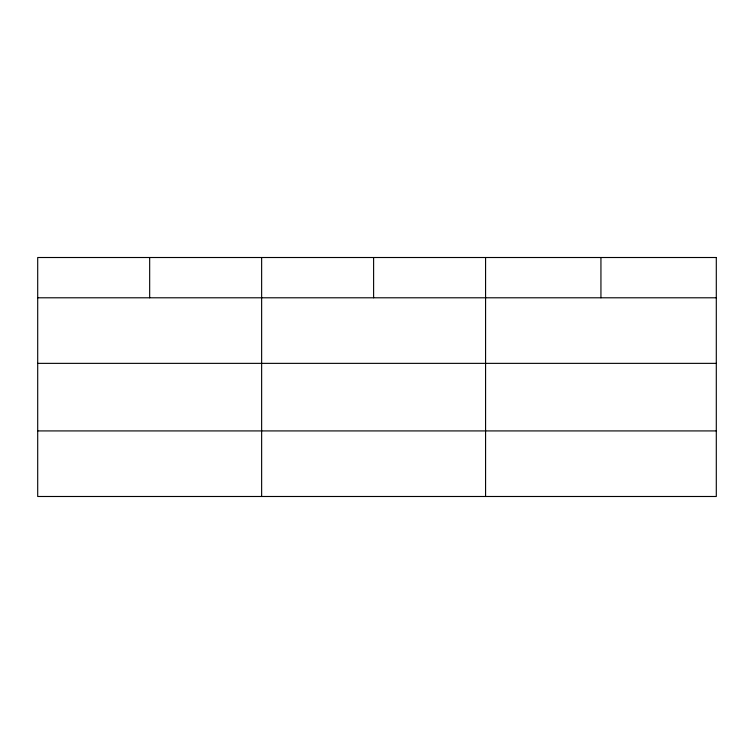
<?xml version="1.0" encoding="UTF-8"?>
<svg xmlns="http://www.w3.org/2000/svg" width="754" height="754" viewBox="0 0 754 754"><rect width="100%" height="100%" fill="white"/><g stroke="black" fill="none" stroke-linecap="round" stroke-linejoin="round"><path stroke-width="1.13" d="M37.7 297.792L716.3 297.792M37.7 363.362L716.3 363.362M37.7 430.92L716.3 430.92M600.938 257.51L600.938 297.792M485.576 257.51L485.576 496.49M373.607 257.51L373.607 297.792M261.638 257.51L261.638 496.49M149.669 257.51L149.669 297.792M716.3 257.51L37.7 257.51L37.7 496.49L716.3 496.49L716.3 257.51"/></g></svg>
